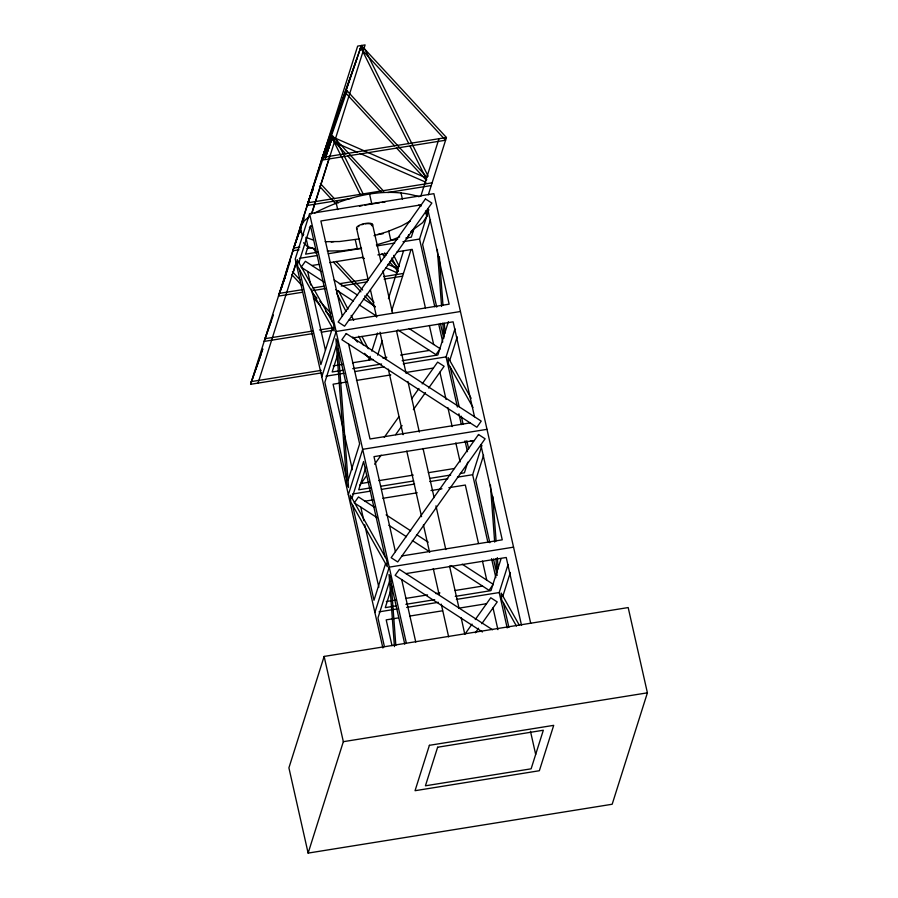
<?xml version="1.0" encoding="UTF-8"?>
<svg xmlns="http://www.w3.org/2000/svg" width="898" height="898" viewBox="0 0 898 898"><rect width="100%" height="100%" fill="white"/><g stroke="black" fill="none" stroke-linecap="round" stroke-linejoin="round"><path stroke-width="1.35" d="M321.652 372.872L250.598 384.299L322.303 157.453L361.389 45.495L446.441 137.506L428.346 194.754M285.968 272.936L357.662 46.101L365.116 44.9L335.583 138.303M383.704 191.24L332.743 136.114L325.301 157.689M426.977 177.254L347.066 90.81L346.201 93.527L394.503 145.768M359.851 50.153L361.389 45.495M530.718 623.335L433.891 193.676L309.574 213.657L295.229 259.039L382.885 647.986M258.052 383.098L296.463 261.565M311.483 214.027L329.746 156.263M293.41 271.735L296.362 262.396M311.965 213.028L314.917 203.689M315.759 201.017L334.325 142.311M298.888 262.575L310.495 225.881L331.957 321.147M332.473 327.938L320.867 364.633L299.404 269.366M321.787 376.868L336.133 331.485L460.438 311.505M336.436 345.64L324.851 382.301L346.302 477.467M338.479 352.016L332.17 371.974L343.148 370.212M368.966 360.233L370.201 356.349M371.839 351.163L377.575 333.023M388.441 298.641L403.606 250.677M407.389 238.688L408.646 234.704M420.769 196.359L438.987 138.707M413.675 229.675L411.306 237.162L405.84 238.037M377.643 355.148L382.155 340.892M391.674 310.753L411.048 249.476M434.8 306.779L419.546 239.059L428.829 209.694M348.031 480.542L359.627 443.881L338.176 348.716M430.479 219.595L422.61 244.492L436.72 307.094M348.345 494.697L362.68 449.314L486.997 429.334M352.016 498.199L363.6 461.538L385.051 556.704M365.868 467.185L358.717 489.803L371.076 487.816M324.133 656.427L288.909 767.846L308.126 853.1L612.178 804.249L647.402 692.829L628.185 607.564L324.133 656.427L343.339 741.681L308.126 853.1M448.383 321.72L437.865 354.991L402.169 360.727M457.396 407.007L446.093 356.888L454.96 328.859M449.752 360.435L457.217 336.84M385.568 563.641L373.983 600.291L352.532 505.125M374.893 612.526L389.238 567.143L513.555 547.163M389.552 581.264L377.957 617.959L384.411 646.616M392.011 586.338L385.276 607.632L396.254 605.869M467.779 462.178L464.423 472.819L460.304 473.482M487.917 542.437L472.651 474.716L481.934 445.352M483.584 455.252L475.716 480.149L489.825 542.74M501.062 558.713L490.97 590.648L455.286 596.384M507.179 627.915L499.209 592.545L508.066 564.516M502.869 596.081L510.322 572.497M290.335 261.004L278.739 295.262L282.589 284.969M325.357 157.756L329.588 145.296M281.635 286.911L283.173 282.387M283.622 281.074L287.663 269.153M325.379 157.969L332.743 136.114M262.598 349.098L251.193 382.402L252.226 379.63M356.697 59.201L321.439 160.17L445.576 140.223L360.525 48.211M307.801 203.554L307.116 205.485L350.68 198.48M428.155 176.221L364.925 49.334L360.794 47.381L307.722 203.599L308.654 200.826M311.415 193.182L313.649 186.537M323.774 157.779L347.066 90.81M304.186 217.911L293.657 248.073L299.865 247.073M325.244 157.588L328.915 147.104M301.504 225.869L292.804 250.789L299 249.79M279.155 294.162L278.481 296.093L302.525 292.232M279.076 294.207L285.923 274.53M271.432 320.328L265.022 338.681L312.571 331.048M273.385 314.974L264.158 341.408L313.088 333.54M252.17 379.54L251.462 381.571L321.136 370.38M255.874 368.921L262.811 349.053M250.598 384.299L261.015 354.463M359.761 50.165L360.794 47.381L408.792 143.736M363.241 194.114L336.29 139.942L332.148 138L331.856 138.775L345.898 153.996M310.955 194.496L307.385 204.654L313.2 189.108M311.449 193.182L312.919 189.242M324.706 157.734L332.485 136.945L425.742 177.748M324.986 157.599L332.485 136.945L335.425 142.659L357.561 152.346M280.962 288.718L282.309 285.115M282.803 283.802L285.261 277.235M300.561 232.56L300.302 227.048L304.276 220.807L309.148 216.833M303.726 234.277L302.401 236.342L300.302 227.026M426.46 210.839L426.718 216.373L422.745 222.581L411.396 230.932M384.277 437.315L398.791 416.863M411.699 398.678L418.951 388.452M422.172 383.906L437.64 362.107L444.117 366.272L428.683 388.048M359.627 485.492L366.609 475.637M374.668 464.255L381.122 455.163M395.625 434.688L402.079 425.585M413.372 409.656L425.461 392.594M472.056 624.11L464.805 634.336L461.213 617.891M475.278 619.564L490.746 597.765L497.234 601.929L481.799 623.706M475.345 632.809L478.567 628.252M309.361 227.699L311.337 226.083M314.48 213.084C345.73 196.853 384.467 185.886 419.04 196.729M410.442 220.987L401.339 226.015L387.33 231.695L374.028 235.658M399.655 236.87L389.429 241.012L376.341 244.907M359.481 206.181L362.208 205.62M364.925 205.07L379.652 202.757M325.166 241.685L339.444 241.54L359.368 238.89M327.276 251.002L341.543 250.856L361.467 248.207M421.263 204.834L320.878 220.987L342.318 316.118M346.83 381.987L333.079 384.198L343.799 431.736M356.45 380.438L390.81 374.915M405.93 372.479L433.42 368.057M398.566 617.869L386.196 619.856L392.011 645.662M409.555 616.095L442.546 610.786M459.035 608.137L486.525 603.714M322.303 157.453L446.441 137.506M307.98 202.768L432.118 182.822M387.857 192.509L431.253 185.538M331.227 242.033L333.966 241.596M377.643 234.58L383.098 233.704M307.161 248.477L312.695 247.59M410.734 231.841L413.215 231.437M317.914 252.17L305.612 254.145L307.98 246.658L305.881 237.341L313.436 240.148M397.646 239.351L390.821 240.451L388.722 231.134M299.371 258.366L317.331 255.481M328.387 253.707L361.535 248.387M376.722 245.94L394.682 243.055M402.966 241.719L419.546 239.059M311.898 265.505L318.768 264.405M329.757 262.643L362.747 257.333M377.867 254.909L387.487 253.359M397.107 251.81L412.227 249.386L425.394 307.801M279.334 293.377L303.378 289.515M313.054 287.955L324.122 286.181M339.332 283.734L368.371 279.076M383.581 276.629L403.471 273.43M313.582 290.458L326.03 288.46M341.24 286.013L367.518 281.792M384.108 279.121L402.618 276.146M348.772 320.305L449.146 304.175L427.684 208.953M319.475 329.936L333.304 327.714M321.383 332.204L332.451 330.43M352.97 337.929L453.12 321.832L474.514 416.762M333.225 365.879L342.845 364.33M352.465 362.781L373.085 359.469M382.705 357.932L386.825 357.269M400.575 355.058L429.435 350.422M352.757 368.663L381.583 364.027M325.929 376.195L343.889 373.31M354.935 371.536L383.94 366.878M403.281 363.769L446.093 356.888M470.159 422.891L369.998 438.987L348.615 344.057M474.256 440.536L373.983 456.644L395.401 551.686M361.03 483.506L369.28 482.181M378.9 480.632L413.248 475.109M428.368 472.685L454.478 468.487M380.685 486.267L413.63 480.98M430.097 478.331L450.695 475.02M352.487 494.023L370.436 491.139M381.493 489.365L414.64 484.044M429.828 481.597L447.788 478.713M457.452 477.164L472.651 474.716M365.003 501.163L373.242 499.838M382.874 498.3L417.233 492.778M430.973 490.566L441.973 488.804M448.843 487.693L465.332 485.043L478.499 543.458M401.978 555.941L502.251 539.833L480.834 444.802M405.941 573.609L506.236 557.49L521.536 625.39M386.331 601.537L395.951 599.987M405.582 598.438L427.571 594.914M435.811 593.589L439.941 592.927M455.062 590.491L482.54 586.08M405.862 604.32L434.688 599.684M379.035 611.852L396.995 608.967M406.659 607.418L438.426 602.311M456.386 599.426L499.209 592.545M343.339 741.681L647.402 692.829M382.29 202.454L384.939 202.151M470.361 441.165L473.066 441.221M418.625 205.114L421.14 206.057M315.535 249.464L307.15 246.355L303.558 242.774M360.098 153.457L425.989 182.283M387.936 264.349L396.983 268.311M361.872 257.378L364.397 258.489M385.938 267.907L397.343 272.902M321.316 271.623L305.387 261.284L301.178 267.234L324.111 282.107M334.179 279.963L357.572 295.139M363.421 298.922L375.117 306.51M409.039 328.511L440.155 348.693L435.945 354.643L397.792 329.892M335.807 289.684L353.352 301.066M359.2 304.86L376.745 316.242M374.421 507.28L358.493 496.942L354.283 502.891L377.216 517.764M386.118 514.857L410.678 530.797M416.526 534.591L428.223 542.168M462.144 564.169L493.26 584.351L489.051 590.3L450.897 565.549M388.913 525.352L406.457 536.723M412.305 540.517L429.85 551.9M492.531 629.767L399.386 569.354L395.142 575.337L482.428 631.956M396.4 147.822L426.112 179.97M347.795 156.039L380.943 191.903M320.317 183.461L334.483 198.795M336.368 200.838L338.265 202.881M384.546 252.955L386.443 254.998M391.169 260.117L398.274 267.795M319.464 186.189L335.56 203.599M381.964 253.808L384.804 256.873M389.541 262.003L397.949 271.106M336.121 261.363L362.635 290.054M366.429 294.151L374.006 302.345M333.551 262.238L360.929 291.85M364.7 295.936L375.083 307.161M292.434 271.656L299.977 279.828M312.246 293.096L316.972 298.203M319.8 301.268L331.126 313.514M352.835 336.997L357.55 342.104M291.581 274.384L302.009 285.665M313.38 297.968L320.014 305.152M325.705 311.303L331.384 317.454M364.566 353.341L369.303 358.459M471.124 398.274L448.057 357.438L448.573 364.206L472.999 407.49M519.403 625.367L501.163 593.05L501.668 599.875L516.462 626.074M338.479 290.671L347.986 309.204M351.152 315.389L353.689 320.328M361.939 336.402L368.27 348.761M313.671 248.432L316.219 253.382M336.526 292.95L346.044 311.505M358.74 336.234L363.174 344.899M410.049 146.239L426.73 179.723M393.728 255.38L399.318 266.627M332.148 138L360.727 195.427M391.831 257.951L398.398 271.151M425.517 211.041L426.718 216.373M440.402 323.426L443.769 338.4M450.268 367.215L459.159 406.682M461.303 416.212L463.144 424.384M466.825 440.716L468.666 448.877M493.496 559.072L497.178 575.394M503.374 602.906L508.897 627.399M438.774 324.391L442.736 341.992M458.912 413.776L461.359 424.608M465.018 440.862L467.465 451.694M491.576 558.691L495.853 577.65M530.471 731.286L535.679 754.41M400.912 192.542L402.416 199.199M429.367 325.458L433.655 344.484M439.908 372.21L446.037 399.408M447.877 407.569L452.165 426.595M455.836 442.916L460.124 461.942M482.473 561.115L486.761 580.142M493.013 607.879L497.919 629.633M369.628 194.35L371.738 203.666M372.524 224.354L380.842 261.251M382.997 270.814L392.538 313.178M396.546 330.935L406.087 373.299M407.939 381.493L419.332 432.05M423.025 448.45L434.116 497.649M435.957 505.843L445.812 549.565M449.516 565.965L459.058 608.328M356.596 228.35L368.292 280.277M370.447 289.841L376.61 317.174M380 332.204L386.151 359.526M388.306 369.1L403.09 434.688M406.783 451.077L421.566 516.664M423.418 524.87L429.57 552.191M433.274 568.591L439.122 594.555M441.277 604.118L448.663 636.918M355.282 239.732L357.393 249.049M336.2 202.937L337.704 209.604M401.687 579.58L415.763 642.048M309.574 213.657L406.401 643.305M391.27 584.295L404.762 644.169M307.677 271.443L310.73 285.025M311.651 289.1L325.435 350.242M344.405 434.452L352.364 469.766M360.783 507.101L363.847 520.694M364.756 524.769L378.844 587.258M492.755 496.459L496.089 540.955M497.335 557.647L498.166 568.771M490.42 485.1L494.686 542.111M495.943 558.792L496.976 572.7M439.335 256.626L442.972 305.298M444.33 323.37L445.06 333.102M437.326 249.453L441.591 306.454M442.837 323.145L443.87 337.053M395.838 645.393L390.753 577.47L389.047 574.428L394.447 646.582M357.168 228.934A8.228 2.694 -12.7 0 1 364.431 223.624A8.228 2.694 -12.7 0 1 372.053 225.869M358.122 226.779A7.072 2.312 -12.7 0 1 359.009 226.06M361.815 224.736A7.072 2.312 -12.7 0 1 363.544 224.219M365.351 223.849A7.072 2.312 -12.7 0 1 370.908 224.141M371.402 224.646A7.072 2.312 -12.7 0 1 371.435 225.252M429.39 745.318L415.044 790.7L539.361 770.731L553.707 725.348L429.39 745.318M437.629 747.226L425.428 785.806L531.122 768.823L543.324 730.242L437.629 747.226M425.439 198.941L338.131 322.012L344.585 326.21L431.859 203.06L425.439 198.941M346.246 333.562L341.891 339.702L476.883 427.257L481.227 421.117L346.246 333.562M478.522 434.52L391.135 557.692L397.713 561.957L485.1 438.796L478.522 434.52M333.663 324.167L297.193 259.556L297.698 266.358L334.168 330.958L333.663 324.167M337.659 341.779L335.919 338.703L346.819 484.392L348.547 487.468L337.659 341.779M386.78 559.78L350.276 495.124L350.792 502.049L387.307 566.717L386.78 559.78"/></g></svg>
